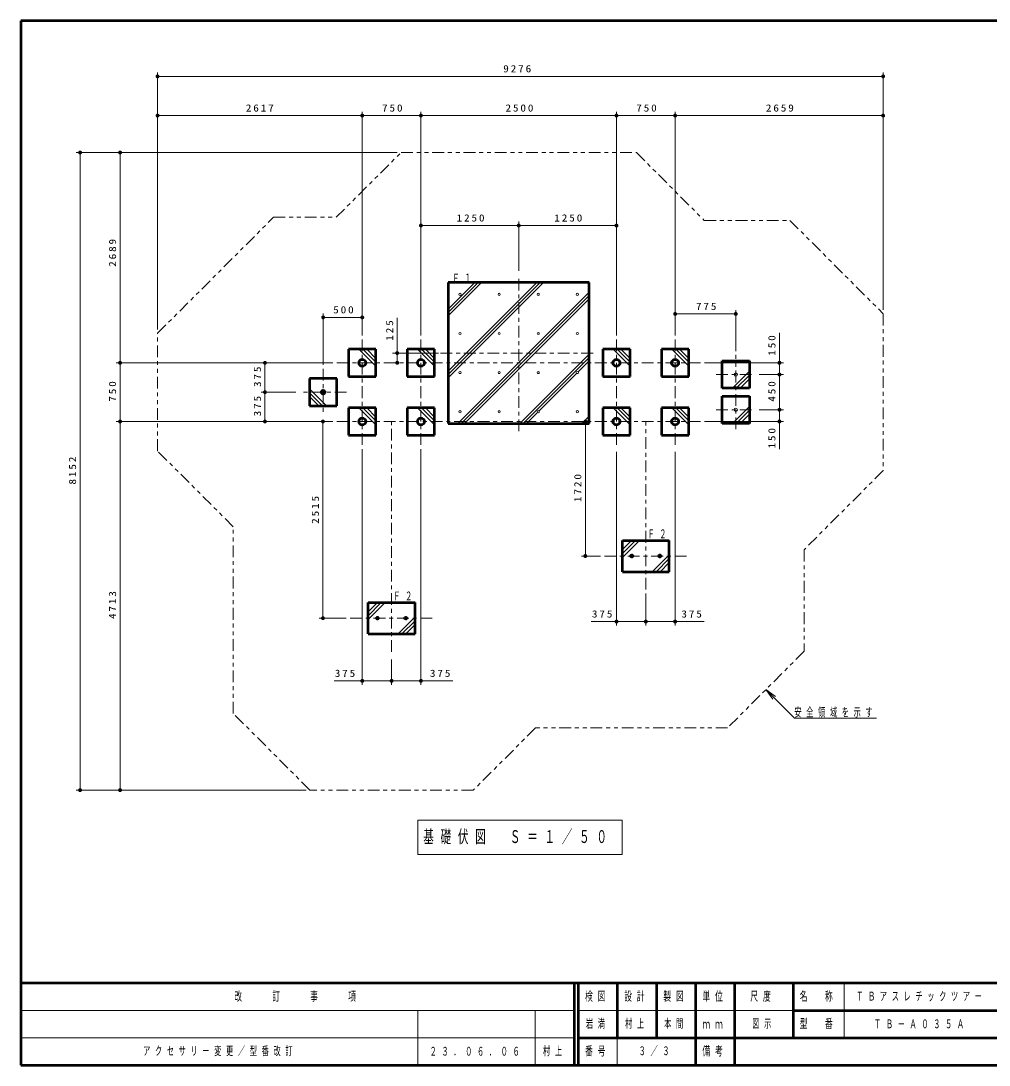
# Model space of a CAD drawing. Units: millimetres on the paper, scale 1:50. Extents: x -385 to 0, y -594 to 267.
# Drawn here: x -385 to -137.4, y -594 to -327 of the extents above; entities that cross this region are included whole.
import ezdxf

# ---------------------------------------------------------------- set-up
doc = ezdxf.new("R2010")
doc.units = ezdxf.units.MM
doc.linetypes.add('USER2', pattern=[6, 3, -1, 1, -1])
doc.linetypes.add('USER3', pattern=[8, 3, -1, 1, -1, 1, -1])
doc.layers.add('LY_1', color=7, linetype='Continuous', lineweight=50)
doc.layers.add('LY_2', color=7, linetype='Continuous', lineweight=13)
doc.styles.add('ＭＳ ゴシック', font='')
doc.styles.get('ＭＳ ゴシック').set_extended_font_data('MS Gothic')

# ---------------------------------------------------------------- blocks, each defined once
blk = doc.blocks.new('filled_dot')
at = {"color": 0, "linetype": 'Continuous', "lineweight": -2, "const_width": 1.25}
blk.add_lwpolyline([(-0.625, 0, 1), (0.625, 0, 1)], format="xyb", close=True, dxfattribs=at)

msp = doc.modelspace()

# ---------------------------------------------------------------- linework, layer by layer
at = {"layer": 'LY_1', "lineweight": 13}
for p, q in [((-350.049, -405.877), (-350.049, -340.186)), ((-350.049, -341.186), (-164.522, -341.186)), ((-164.522, -400.864), (-164.522, -340.186)), ((-350.049, -405.877), (-350.049, -350.215)), ((-350.049, -351.215), (-297.709, -351.215)), ((-297.709, -407.43), (-297.709, -350.215)), ((-297.709, -407.43), (-297.709, -350.215)), ((-297.709, -351.215), (-282.709, -351.215)), ((-282.709, -407.43), (-282.709, -350.215)), ((-282.709, -407.43), (-282.709, -350.215)), ((-282.709, -351.215), (-232.709, -351.215)), ((-232.709, -407.43), (-232.709, -350.215)), ((-232.709, -407.43), (-232.709, -350.215)), ((-232.709, -351.215), (-217.709, -351.215)), ((-217.709, -407.43), (-217.709, -350.215)), ((-217.709, -407.43), (-217.709, -350.215)), ((-217.709, -351.215), (-164.522, -351.215)), ((-164.522, -400.864), (-164.522, -350.215)), ((-288.799, -360.658), (-370.857, -360.658)), ((-369.857, -523.696), (-369.857, -360.658)), ((-288.799, -360.658), (-360.629, -360.658)), ((-359.629, -414.43), (-359.629, -360.658)), ((-282.709, -407.43), (-282.709, -378.329)), ((-257.709, -390.93), (-257.709, -378.329)), ((-257.709, -390.93), (-257.709, -378.329)), ((-232.709, -407.43), (-232.709, -378.329)), ((-282.709, -379.329), (-257.709, -379.329)), ((-257.709, -379.329), (-232.709, -379.329)), ((-275.709, -400.726), (-268.913, -393.93)), ((-275.709, -401.574), (-268.065, -393.93)), ((-275.709, -402.423), (-267.216, -393.93)), ((-275.709, -416.565), (-253.074, -393.93)), ((-275.709, -417.413), (-252.226, -393.93)), ((-275.709, -418.262), (-251.377, -393.93)), ((-273.235, -429.93), (-239.709, -396.404)), ((-272.387, -429.93), (-239.709, -397.253)), ((-271.538, -429.93), (-239.709, -398.101)), ((-307.709, -414.93), (-307.709, -401.813)), ((-307.709, -402.813), (-297.709, -402.813)), ((-288.777, -414.43), (-288.777, -402.931)), ((-217.709, -407.43), (-217.709, -400.933)), ((-217.709, -401.933), (-202.209, -401.933)), ((-202.209, -411.43), (-202.209, -400.933)), ((-191.033, -406.759), (-191.033, -417.43)), ((-298.553, -410.93), (-294.209, -415.274)), ((-297.563, -410.93), (-294.209, -414.284)), ((-296.573, -410.93), (-294.209, -413.294)), ((-283.553, -410.93), (-279.209, -415.274)), ((-282.563, -410.93), (-279.209, -414.284)), ((-281.573, -410.93), (-279.209, -413.294)), ((-233.553, -410.93), (-229.209, -415.274)), ((-232.563, -410.93), (-229.209, -414.284)), ((-231.573, -410.93), (-229.209, -413.294)), ((-218.553, -410.93), (-214.209, -415.274)), ((-217.563, -410.93), (-214.209, -414.284)), ((-216.573, -410.93), (-214.209, -413.294)), ((-278.209, -411.93), (-289.977, -411.93)), ((-257.396, -429.93), (-239.709, -412.243)), ((-256.547, -429.93), (-239.709, -413.092)), ((-305.209, -414.43), (-360.629, -414.43)), ((-305.209, -414.43), (-360.629, -414.43)), ((-359.629, -429.43), (-359.629, -414.43)), ((-322.583, -421.93), (-322.583, -414.43)), ((-242.512, -416.743), (-239.709, -413.94)), ((-210.209, -414.43), (-190.033, -414.43)), ((-252.512, -426.743), (-242.896, -417.127)), ((-203.053, -420.93), (-198.709, -416.586)), ((-202.063, -420.93), (-198.709, -417.576)), ((-201.073, -420.93), (-198.709, -418.566)), ((-196.209, -417.43), (-190.033, -417.43)), ((-191.033, -417.43), (-191.033, -426.43)), ((-306.865, -425.43), (-311.209, -421.086)), ((-314.709, -421.93), (-323.583, -421.93)), ((-322.583, -429.43), (-322.583, -421.93)), ((-307.855, -425.43), (-311.209, -422.076)), ((-308.845, -425.43), (-311.209, -423.066)), ((-298.553, -425.93), (-294.209, -430.274)), ((-297.563, -425.93), (-294.209, -429.284)), ((-296.573, -425.93), (-294.209, -428.294)), ((-283.553, -425.93), (-279.209, -430.274)), ((-282.563, -425.93), (-279.209, -429.284)), ((-281.573, -425.93), (-279.209, -428.294)), ((-255.699, -429.93), (-252.896, -427.127)), ((-233.553, -425.93), (-229.209, -430.274)), ((-232.563, -425.93), (-229.209, -429.284)), ((-231.573, -425.93), (-229.209, -428.294)), ((-218.553, -425.93), (-214.209, -430.274)), ((-217.563, -425.93), (-214.209, -429.284)), ((-216.573, -425.93), (-214.209, -428.294)), ((-203.053, -429.93), (-198.709, -425.586)), ((-202.063, -429.93), (-198.709, -426.576)), ((-196.209, -426.43), (-190.033, -426.43)), ((-196.209, -426.43), (-190.033, -426.43)), ((-191.033, -426.43), (-191.033, -436.49)), ((-305.209, -429.43), (-360.629, -429.43)), ((-305.209, -429.43), (-360.629, -429.43)), ((-359.629, -523.696), (-359.629, -429.43)), ((-305.951, -429.43), (-308.77, -429.43)), ((-307.77, -479.73), (-307.77, -429.43)), ((-241.557, -429.93), (-239.709, -428.082)), ((-240.708, -429.93), (-239.709, -428.931)), ((-240.661, -463.83), (-240.661, -429.43)), ((-239.86, -429.93), (-239.709, -429.779)), ((-210.209, -429.43), (-190.033, -429.43)), ((-201.073, -429.93), (-198.709, -427.566)), ((-297.709, -436.516), (-297.709, -496.753)), ((-282.709, -436.516), (-282.709, -496.753)), ((-232.709, -437.207), (-232.709, -481.587)), ((-217.709, -437.207), (-217.709, -481.587)), ((-231.209, -464.174), (-226.865, -459.83)), ((-231.209, -463.184), (-227.855, -459.83)), ((-231.209, -462.194), (-228.845, -459.83)), ((-236.809, -463.83), (-241.661, -463.83)), ((-219.209, -463.486), (-223.553, -467.83)), ((-219.209, -464.476), (-222.563, -467.83)), ((-219.209, -465.466), (-221.573, -467.83)), ((-225.209, -473.43), (-225.209, -481.587)), ((-296.209, -480.074), (-291.865, -475.73)), ((-296.209, -479.084), (-292.855, -475.73)), ((-296.209, -478.094), (-293.845, -475.73)), ((-301.809, -479.73), (-308.77, -479.73)), ((-284.209, -479.386), (-288.553, -483.73)), ((-284.209, -480.376), (-287.563, -483.73)), ((-225.209, -480.587), (-239.139, -480.587)), ((-210.258, -480.587), (-225.209, -480.587)), ((-284.209, -481.366), (-286.573, -483.73)), ((-290.209, -490.33), (-290.209, -496.753)), ((-290.209, -495.753), (-304.897, -495.753)), ((-274.556, -495.753), (-290.209, -495.753)), ((-192.765, -500.465), (-194.533, -497.99)), ((-194.533, -497.99), (-192.058, -499.758)), ((-194.533, -497.99), (-192.411, -500.112)), ((-194.533, -497.99), (-187.227, -505.296)), ((-187.227, -505.296), (-166.227, -505.296)), ((-312.09, -523.696), (-370.857, -523.696)), ((-312.09, -523.696), (-360.629, -523.696)), ((-283.517, -531.354), (-283.517, -540.154)), ((-231.217, -531.354), (-283.517, -531.354)), ((-231.217, -540.154), (-231.217, -531.354)), ((-283.517, -540.154), (-231.217, -540.154))]:
    msp.add_line(p, q, dxfattribs=at)
at = {"layer": 'LY_1', "linetype": 'USER2', "lineweight": 13}
for p, q in [((-257.709, -431.93), (-257.709, -391.93)), ((-297.709, -435.43), (-297.709, -408.43)), ((-282.709, -435.43), (-282.709, -408.43)), ((-232.709, -435.43), (-232.709, -408.43)), ((-217.709, -435.43), (-217.709, -408.43)), ((-277.709, -411.93), (-237.709, -411.93)), ((-202.209, -431.43), (-202.209, -412.43)), ((-307.709, -415.93), (-307.709, -427.93)), ((-304.209, -414.43), (-211.209, -414.43)), ((-207.209, -417.43), (-197.209, -417.43)), ((-301.709, -421.93), (-313.709, -421.93)), ((-207.209, -426.43), (-197.209, -426.43)), ((-304.209, -429.43), (-211.209, -429.43)), ((-290.209, -488.33), (-290.209, -429.43)), ((-225.209, -472.43), (-225.209, -429.43)), ((-235.809, -463.83), (-214.609, -463.83)), ((-300.809, -479.73), (-279.609, -479.73))]:
    msp.add_line(p, q, dxfattribs=at)
at = {"layer": 'LY_1', "color": 140}
for p, q in [((-275.709, -393.93), (-275.709, -429.93)), ((-239.709, -393.93), (-275.709, -393.93)), ((-239.709, -429.93), (-239.709, -393.93)), ((-294.209, -410.93), (-301.209, -410.93)), ((-301.209, -410.93), (-301.209, -417.93)), ((-294.209, -417.93), (-294.209, -410.93)), ((-279.209, -410.93), (-286.209, -410.93)), ((-286.209, -410.93), (-286.209, -417.93)), ((-279.209, -417.93), (-279.209, -410.93)), ((-229.209, -410.93), (-236.209, -410.93)), ((-236.209, -410.93), (-236.209, -417.93)), ((-229.209, -417.93), (-229.209, -410.93)), ((-214.209, -410.93), (-221.209, -410.93)), ((-221.209, -410.93), (-221.209, -417.93)), ((-214.209, -417.93), (-214.209, -410.93)), ((-205.709, -413.93), (-198.709, -413.93)), ((-205.709, -420.93), (-205.709, -413.93)), ((-198.709, -413.93), (-198.709, -420.93)), ((-311.209, -418.43), (-311.209, -425.43)), ((-304.209, -418.43), (-311.209, -418.43)), ((-304.209, -425.43), (-304.209, -418.43)), ((-301.209, -417.93), (-294.209, -417.93)), ((-286.209, -417.93), (-279.209, -417.93)), ((-236.209, -417.93), (-229.209, -417.93)), ((-221.209, -417.93), (-214.209, -417.93)), ((-198.709, -420.93), (-205.709, -420.93)), ((-205.709, -422.93), (-198.709, -422.93)), ((-205.709, -429.93), (-205.709, -422.93)), ((-198.709, -422.93), (-198.709, -429.93)), ((-311.209, -425.43), (-304.209, -425.43)), ((-294.209, -425.93), (-301.209, -425.93)), ((-301.209, -425.93), (-301.209, -432.93)), ((-294.209, -432.93), (-294.209, -425.93)), ((-279.209, -425.93), (-286.209, -425.93)), ((-286.209, -425.93), (-286.209, -432.93)), ((-279.209, -432.93), (-279.209, -425.93)), ((-229.209, -425.93), (-236.209, -425.93)), ((-236.209, -425.93), (-236.209, -432.93)), ((-229.209, -432.93), (-229.209, -425.93)), ((-214.209, -425.93), (-221.209, -425.93)), ((-221.209, -425.93), (-221.209, -432.93)), ((-214.209, -432.93), (-214.209, -425.93)), ((-275.709, -429.93), (-239.709, -429.93)), ((-198.709, -429.93), (-205.709, -429.93)), ((-301.209, -432.93), (-294.209, -432.93)), ((-286.209, -432.93), (-279.209, -432.93)), ((-236.209, -432.93), (-229.209, -432.93)), ((-221.209, -432.93), (-214.209, -432.93)), ((-231.209, -459.83), (-219.209, -459.83)), ((-231.209, -467.83), (-231.209, -459.83)), ((-219.209, -467.83), (-219.209, -459.83)), ((-231.209, -467.83), (-219.209, -467.83)), ((-296.209, -475.73), (-284.209, -475.73)), ((-296.209, -483.73), (-296.209, -475.73)), ((-284.209, -483.73), (-284.209, -475.73)), ((-296.209, -483.73), (-284.209, -483.73))]:
    msp.add_line(p, q, dxfattribs=at)
at = {"layer": 'LY_1', "linetype": 'USER3', "lineweight": 13}
msp.add_lwpolyline([(-227.619, -360.658), (-210.245, -378.032), (-188.354, -378.032), (-164.522, -401.864), (-164.522, -441.996), (-184.737, -462.211), (-184.737, -488.195), (-204.328, -507.786), (-253.417, -507.786), (-269.328, -523.696), (-311.09, -523.696), (-330.681, -504.105), (-330.681, -456.35), (-350.049, -436.982), (-350.049, -406.877), (-320.401, -377.229), (-304.37, -377.229), (-287.799, -360.658)], close=True, dxfattribs=at)
msp.add_lwpolyline([(-227.619, -360.658), (-210.245, -378.032), (-188.354, -378.032), (-164.522, -401.864), (-164.522, -441.996), (-184.737, -462.211), (-184.737, -488.195), (-204.328, -507.786), (-253.417, -507.786), (-269.328, -523.696), (-311.09, -523.696), (-330.681, -504.105), (-330.681, -456.35), (-350.049, -436.982), (-350.049, -406.877), (-320.401, -377.229), (-304.37, -377.229), (-287.799, -360.658)], close=True, dxfattribs=at)
at = {"layer": 'LY_1', "lineweight": 13}
for centre, radius in [((-272.709, -396.93), 0.272), ((-262.709, -396.93), 0.272), ((-252.709, -396.93), 0.272), ((-242.709, -396.93), 0.272), ((-272.709, -406.93), 0.272), ((-262.709, -406.93), 0.272), ((-252.709, -406.93), 0.272), ((-242.709, -406.93), 0.272), ((-272.709, -416.93), 0.272), ((-262.709, -416.93), 0.272), ((-252.709, -416.93), 0.272), ((-242.709, -416.93), 0.272), ((-202.209, -417.43), 0.427), ((-272.709, -426.93), 0.272), ((-262.709, -426.93), 0.272), ((-252.709, -426.93), 0.272), ((-242.709, -426.93), 0.272), ((-202.209, -426.43), 0.427)]:
    msp.add_circle(centre, radius, dxfattribs=at)
at = {"layer": 'LY_1', "color": 140}
for centre, radius in [((-297.709, -414.43), 0.891), ((-282.709, -414.43), 0.891), ((-232.709, -414.43), 0.891), ((-217.709, -414.43), 0.891), ((-307.709, -421.93), 0.5), ((-297.709, -429.43), 0.891), ((-282.709, -429.43), 0.891), ((-232.709, -429.43), 0.891), ((-217.709, -429.43), 0.891), ((-228.809, -463.83), 0.272), ((-221.609, -463.83), 0.272), ((-293.809, -479.73), 0.272), ((-286.609, -479.73), 0.272)]:
    msp.add_circle(centre, radius, dxfattribs=at)
at = {"layer": 'LY_2', "lineweight": 50}
for p, q in [((0, -327), (-385, -327)), ((-385, -327), (-385, -594)), ((-385, -573), (0, -573)), ((-385, -594), (0, -594))]:
    msp.add_line(p, q, dxfattribs=at)
at = {"layer": 'LY_2', "color": 140, "lineweight": 50}
for p, q in [((-243.5, -573), (-243.5, -594)), ((-242.5, -573), (-242.5, -594)), ((-232.5, -573), (-232.5, -587)), ((-222.5, -573), (-222.5, -587)), ((-212.5, -573), (-212.5, -594)), ((-202.5, -573), (-202.5, -587)), ((-187.5, -573), (-187.5, -587)), ((-187.5, -580), (-70, -580)), ((-242.5, -587), (0, -587)), ((-202.5, -587), (-202.5, -594))]:
    msp.add_line(p, q, dxfattribs=at)
at = {"layer": 'LY_2'}
for p, q in [((-174.5, -573), (-174.5, -587)), ((-385, -580), (-243.5, -580)), ((-283.5, -580), (-283.5, -594)), ((-253.5, -580), (-253.5, -594)), ((-242.5, -580), (-187.5, -580)), ((-385, -587), (-243.5, -587)), ((-232.5, -587), (-232.5, -594))]:
    msp.add_line(p, q, dxfattribs=at)

# ---------------------------------------------------------------- block references
at = {"layer": 'LY_1', "lineweight": 13, "xscale": 0.4, "yscale": 0.4}
for p in [(-350.049, -341.186), (-350.049, -351.215), (-297.709, -351.215), (-282.709, -351.215), (-232.709, -351.215), (-217.709, -351.215), (-282.709, -379.329), (-257.709, -379.329), (-307.709, -402.813), (-217.709, -401.933), (-232.709, -480.587), (-225.209, -480.587), (-297.709, -495.753), (-290.209, -495.753)]:
    msp.add_blockref('filled_dot', p, dxfattribs=at)
for p, rotation in [((-164.522, -341.186), 180), ((-297.709, -351.215), 180), ((-282.709, -351.215), 180), ((-232.709, -351.215), 180), ((-217.709, -351.215), 180), ((-164.522, -351.215), 180), ((-369.857, -360.658), 270), ((-359.629, -360.658), 270), ((-257.709, -379.329), 180), ((-232.709, -379.329), 180), ((-297.709, -402.813), 180), ((-202.209, -401.933), 180), ((-288.777, -411.93), 270), ((-359.629, -414.43), 90), ((-359.629, -414.43), 270), ((-322.583, -414.43), 270), ((-288.777, -414.43), 90), ((-191.033, -414.43), 270), ((-191.033, -417.43), 90), ((-191.033, -417.43), 270), ((-322.583, -421.93), 270), ((-322.583, -421.93), 90), ((-191.033, -426.43), 270), ((-191.033, -426.43), 90), ((-359.629, -429.43), 270), ((-359.629, -429.43), 90), ((-322.583, -429.43), 90), ((-307.77, -429.43), 270), ((-240.661, -429.43), 270), ((-191.033, -429.43), 90), ((-240.661, -463.83), 90), ((-307.77, -479.73), 90), ((-225.209, -480.587), 180), ((-217.709, -480.587), 180), ((-290.209, -495.753), 180), ((-282.709, -495.753), 180), ((-369.857, -523.696), 90), ((-359.629, -523.696), 90)]:
    msp.add_blockref('filled_dot', p, dxfattribs=dict(at, rotation=rotation))

# ---------------------------------------------------------------- texts
at = {"layer": 'LY_1', "style": 'ＭＳ ゴシック'}
for s, insert, char_height, attachment_point in [('\\T1.33;\\W1.15;9276', (-257.857, -340.186), 1.833, 8), ('\\T1.33;\\W1.15;2617', (-323.676, -350.215), 1.833, 8), ('\\T1.33;\\W1.15;750', (-289.794, -350.215), 1.833, 8), ('\\T1.33;\\W1.15;2500', (-257.281, -350.215), 1.833, 8), ('\\T1.33;\\W1.15;750', (-224.794, -350.215), 1.833, 8), ('\\T1.33;\\W1.15;2659', (-190.699, -350.215), 1.833, 8), ('\\T1.33;\\W1.15;1250', (-269.786, -378.329), 1.833, 8), ('\\T1.33;\\W1.15;1250', (-244.786, -378.329), 1.833, 8), ('\\T1.64;\\W0.6;Ｆ１', (-274.695, -393.891), 2.199, 7), ('\\T1.33;\\W1.15;500', (-302.292, -401.813), 1.833, 8), ('\\T1.33;\\W1.15;775', (-209.542, -400.933), 1.833, 8), ('\\T1.64;\\W0.6;Ｆ２', (-224.8, -459.276), 2.199, 7), ('\\T1.64;\\W0.6;Ｆ２', (-289.8, -475.176), 2.199, 7), ('\\T1.33;\\W1.15;375', (-236.139, -479.587), 1.833, 8), ('\\T1.33;\\W1.15;375', (-213.258, -479.587), 1.833, 8), ('\\T1.33;\\W1.15;375', (-301.897, -494.753), 1.833, 8), ('\\T1.33;\\W1.15;375', (-277.556, -494.753), 1.833, 8), ('\\T1.64;\\W0.6;安全領域を示す', (-187.227, -505.146), 2.199, 7), ('\\T1.64;\\W0.6;基礎伏図\u3000Ｓ＝１／５０', (-282.117, -535.754), 3.299, 4), ('\\T1.64;\\W0.6;ＴＢアスレチックツアー', (-154.75, -576.5), 2.199, 5), ('\\T1.64;\\W0.6;岩満', (-237.5, -583.5), 2.199, 5), ('\\T1.64;\\W0.6;村上', (-230.5, -583.5), 2.199, 4), ('\\T1.64;\\W0.6;本間', (-217.5, -583.5), 2.199, 5), ('\\T1.64;\\W0.6;図示', (-198, -583.5), 2.199, 4), ('\\T1.64;\\W0.6;ＴＢ－Ａ０３５Ａ', (-154.75, -583.5), 2.199, 5), ('\\T1.64;\\W0.6;アクセサリー変更／型番改訂', (-353.75, -590.5), 2.199, 4), ('\\T1.64;\\W0.6;２３．０６．０６', (-280.5, -590.5), 2.199, 4), ('\\T1.64;\\W0.6;村上', (-251.5, -590.5), 2.199, 4), ('\\T1.64;\\W0.6;３／３', (-222.5, -590.5), 2.199, 5)]:
    msp.add_mtext(s, dxfattribs=dict(at, insert=insert, char_height=char_height, attachment_point=attachment_point))
at = {"layer": 'LY_1', "char_height": 1.833, "attachment_point": 8, "rotation": 90, "style": 'ＭＳ ゴシック'}
for s, insert in [('\\T1.33;\\W1.15;2689', (-360.629, -386.078)), ('\\T1.33;\\W1.15;125', (-289.777, -405.931)), ('\\T1.33;\\W1.15;150', (-192.033, -409.759)), ('\\T1.33;\\W1.15;375', (-323.583, -417.763)), ('\\T1.33;\\W1.15;750', (-360.629, -421.515)), ('\\T1.33;\\W1.15;450', (-192.033, -421.515)), ('\\T1.33;\\W1.15;375', (-323.583, -425.263)), ('\\T1.33;\\W1.15;150', (-192.033, -433.49)), ('\\T1.33;\\W1.15;8152', (-370.857, -441.749)), ('\\T1.33;\\W1.15;1720', (-241.661, -446.207)), ('\\T1.33;\\W1.15;2515', (-308.77, -451.791)), ('\\T1.33;\\W1.15;4713', (-360.629, -476.135))]:
    msp.add_mtext(s, dxfattribs=dict(at, insert=insert))
at = {"layer": 'LY_2', "char_height": 2.346, "attachment_point": 5, "style": 'ＭＳ ゴシック'}
for s, insert in [('\\T1.64;\\W0.6;改\u3000\u3000訂\u3000\u3000事\u3000\u3000項', (-314.25, -576.5)), ('\\T1.64;\\W0.6;検図', (-237.5, -576.5)), ('\\T1.64;\\W0.6;設計', (-227.5, -576.5)), ('\\T1.64;\\W0.6;製図', (-217.5, -576.5)), ('\\T1.64;\\W0.6;単位', (-207.5, -576.5)), ('\\T1.64;\\W0.6;尺度', (-195.25, -576.5)), ('\\T1.64;\\W0.6;名\u3000称', (-181, -576.5)), ('\\T1.64;\\W0.6;型\u3000番', (-181, -583.5)), ('\\T1.64;\\W0.6;ｍｍ', (-207.5, -583.5)), ('\\T1.64;\\W0.6;番号', (-237.5, -590.5)), ('\\T1.64;\\W0.6;備考', (-207.5, -590.5))]:
    msp.add_mtext(s, dxfattribs=dict(at, insert=insert))

doc.saveas('drawing.dxf')
